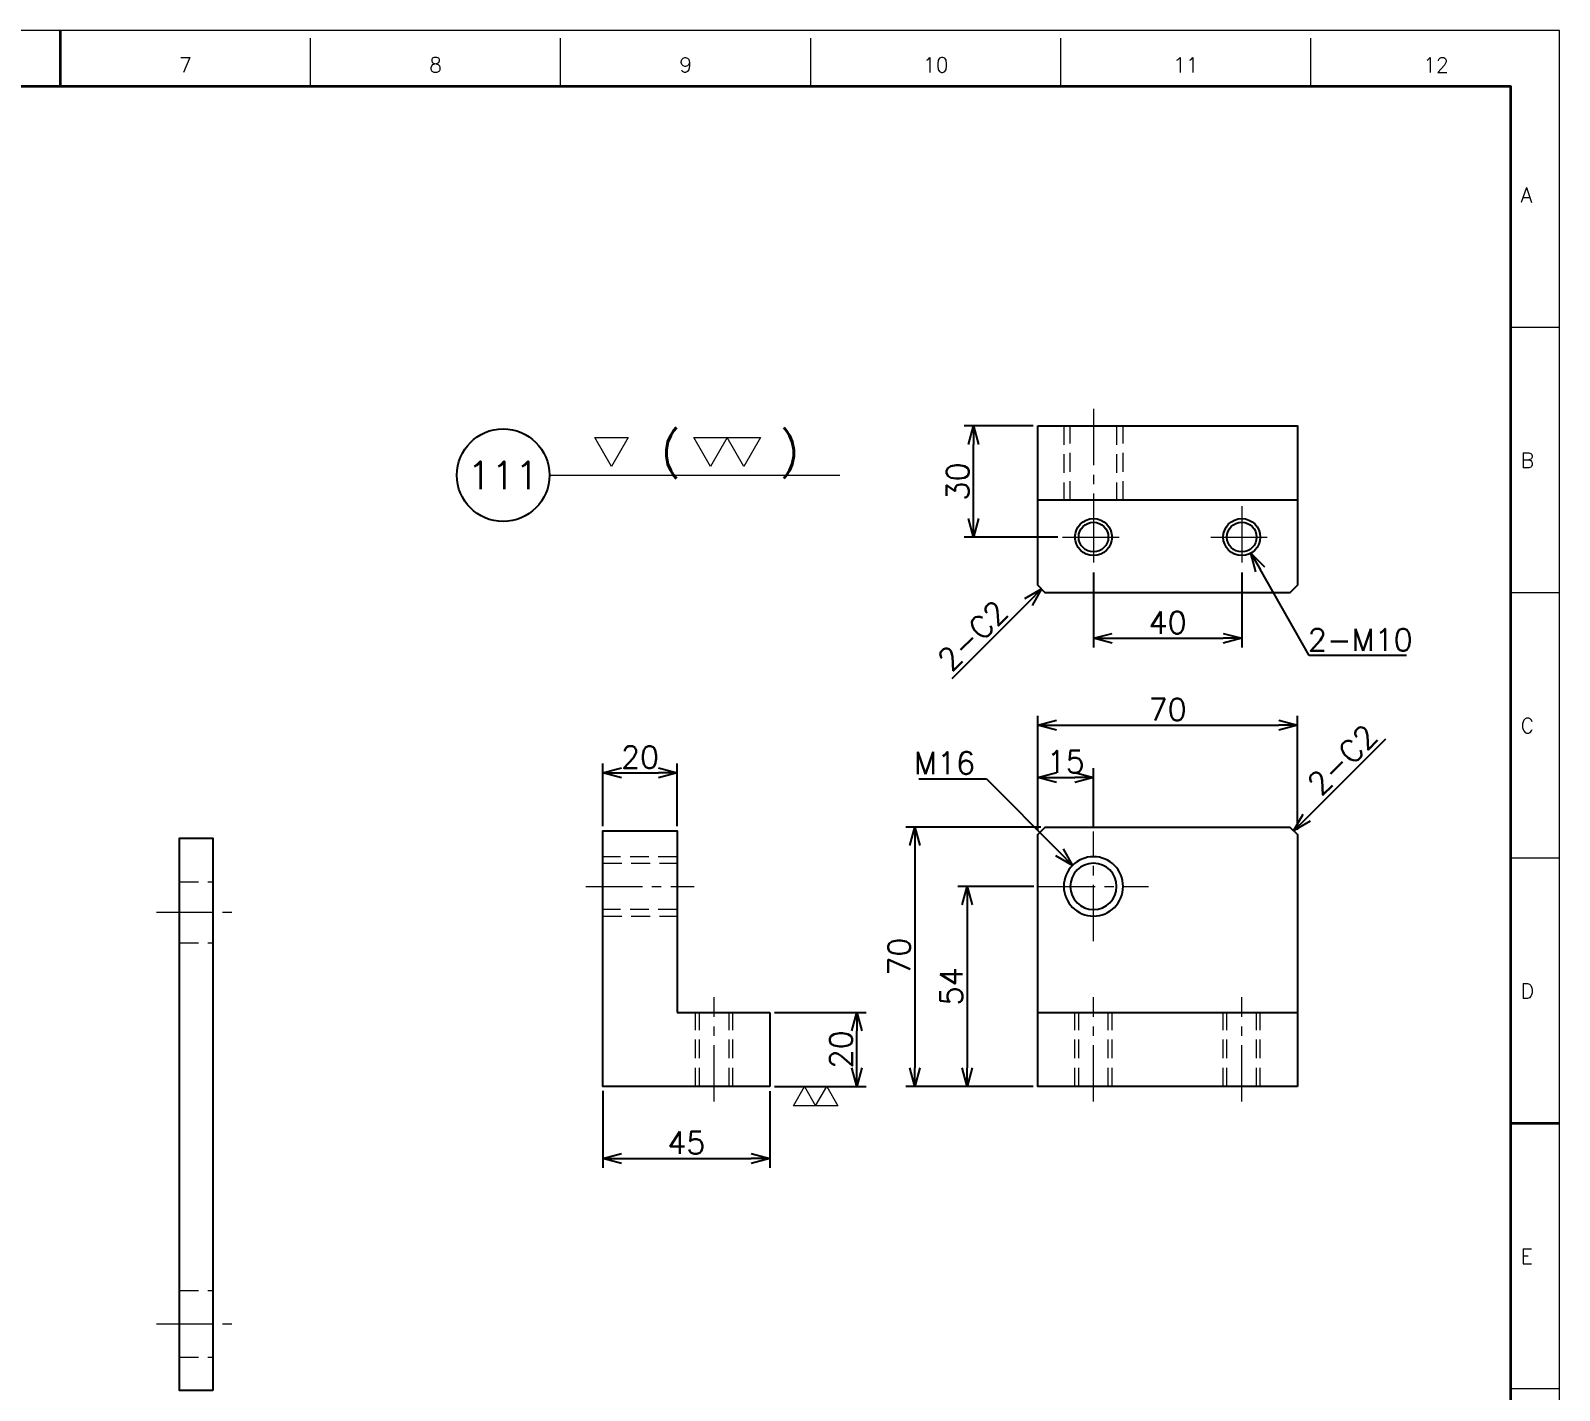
# Model space of a CAD drawing. Header units: millimetres. Extents: x 0 to 835, y -12 to 588.
# Drawn here: x 422.5 to 835, y 220.8 to 587.7 of the extents above; entities that cross this region are included whole.
import ezdxf
from ezdxf import colors
from ezdxf.entities.mleader import LeaderData, LeaderLine
from ezdxf.enums import TextEntityAlignment as Align
from ezdxf.math import Vec2, Vec3

# ---------------------------------------------------------------- set-up
doc = ezdxf.new("R2010")
doc.units = ezdxf.units.MM
doc.header["$LTSCALE"] = 0.8
doc.header["$PDMODE"] = 99
doc.header["$PDSIZE"] = 1
doc.linetypes.add('CENTER2', pattern=[28.575000000000003, 19.05, -3.175, 3.175, -3.175])
doc.linetypes.add('HIDDEN', pattern=[9.524999999999999, 6.35, -3.175])
for name, color, linetype, lineweight in [('04_HIDDEN', 2, 'HIDDEN', 13), ('05_CENTER', 4, 'CENTER2', 13), ('07_TEXT', 3, 'Continuous', 13), ('08_DIM', 3, 'Continuous', 13), ('90_FRAME', 5, 'Continuous', 35)]:
    doc.layers.add(name, color=color, linetype=linetype, lineweight=lineweight)
doc.layers.add('91_BLANK', color=5, linetype='Continuous', lineweight=0, plot=False)
doc.styles.add('KSS_TXT', font='txt.shx', dxfattribs={"bigfont": 'extfont2.shx'})
doc.styles.get("Standard").update_dxf_attribs({"font": 'txt.shx', "bigfont": 'extfont2.shx'})
doc.dimstyles.new('KSS_DIM', dxfattribs={"dimscale": 2, "dimtxt": 3, "dimasz": 2.5, "dimexe": 1.25, "dimexo": 0.625, "dimtad": 1, "dimdsep": 46, "dimtxsty": 'KSS_TXT', "dimblk": 'OPEN30', "dimcen": 0, "dimazin": 2, "dimtfac": 0.75, "dimtmove": 0, "dimatfit": 3, "dimldrblk": 'OPEN30', "dimfxl": 1.25, "dimtolj": 1, "dimarcsym": 0})
doc.dimstyles.new('KSS_DIM$3', dxfattribs={"dimscale": 2, "dimtxt": 3, "dimasz": 2.5, "dimexe": 1.25, "dimexo": 0.625, "dimtad": 1, "dimtih": 1, "dimtoh": 1, "dimdsep": 46, "dimtxsty": 'KSS_TXT', "dimblk": 'OPEN30', "dimcen": 0, "dimazin": 2, "dimtfac": 0.75, "dimtofl": 0, "dimtmove": 0, "dimatfit": 3, "dimldrblk": 'OPEN30', "dimfxl": 1.25, "dimtolj": 1, "dimarcsym": 0})

# ---------------------------------------------------------------- blocks, each defined once
blk = doc.blocks.new('_Open30')
at = {"color": 0, "linetype": 'ByBlock', "lineweight": -2}
for p, q in [((-1, 0.26794919), (0, 0)), ((0, 0), (-1, -0.26794919)), ((0, 0), (-1, 0))]:
    blk.add_line(p, q, dxfattribs=at)
blk = doc.blocks.new('*D145')
at = {"layer": '08_DIM', "color": 0, "lineweight": -2, "transparency": 16777216}
for p, q in [((576.9540815783503, 301.6192426143468), (576.9540815783503, 280.8859553090892)), ((621.9540815821265, 301.5587172454623), (621.9540815821265, 280.8859553090892)), ((581.9540815783503, 283.3859553090892), (616.9540815821265, 283.3859553090892))]:
    blk.add_line(p, q, dxfattribs=at)
at = {"layer": 'Defpoints', "color": 0, "transparency": 16777216}
for p in [(576.9540815783503, 302.8692426143468), (621.9540815821265, 302.8087172454623), (621.9540815821265, 283.3859553090892)]:
    blk.add_point(p, dxfattribs=at)
at = {"layer": '08_DIM', "color": 0, "lineweight": -2, "transparency": 16777216, "xscale": 5, "yscale": 5, "zscale": 5, "rotation": 180}
blk.add_blockref('_Open30', (576.9540815783503, 283.3859553090892), dxfattribs=at)
at = {"layer": '08_DIM', "color": 0, "lineweight": -2, "transparency": 16777216, "xscale": 5, "yscale": 5, "zscale": 5}
blk.add_blockref('_Open30', (621.9540815821265, 283.3859553090892), dxfattribs=at)
at = {"layer": '08_DIM', "color": 0, "transparency": 16777216, "insert": (599.4540815802384, 287.6359553090892), "char_height": 6, "attachment_point": 5, "style": 'KSS_TXT'}
blk.add_mtext('\\A1;45', dxfattribs=at)
blk = doc.blocks.new('*D146')
at = {"layer": '08_DIM', "color": 0, "lineweight": -2, "transparency": 16777216}
for p, q in [((693.0375858328143, 481.0466305829366), (674.4113395820632, 481.0466305829366)), ((676.9113395820632, 456.046630583977), (676.9113395820632, 476.0466305829366)), ((699.6965350214259, 451.046630583977), (674.4113395820632, 451.046630583977))]:
    blk.add_line(p, q, dxfattribs=at)
at = {"layer": 'Defpoints', "color": 0, "transparency": 16777216}
for p in [(676.9113395820632, 481.0466305829366), (694.2875858328143, 481.0466305829366), (700.9465350214259, 451.046630583977)]:
    blk.add_point(p, dxfattribs=at)
at = {"layer": '08_DIM', "color": 0, "lineweight": -2, "transparency": 16777216, "xscale": 5, "yscale": 5, "zscale": 5}
for p, rotation in [((676.9113395820632, 481.0466305829366), 90), ((676.9113395820632, 451.046630583977), 270)]:
    blk.add_blockref('_Open30', p, dxfattribs=dict(at, rotation=rotation))
at = {"layer": '08_DIM', "color": 0, "transparency": 16777216, "insert": (672.6613395820631, 466.0466305834569), "char_height": 6, "attachment_point": 5, "rotation": 90, "style": 'KSS_TXT'}
blk.add_mtext('\\A1;30', dxfattribs=at)
blk = doc.blocks.new('*D147')
at = {"layer": '08_DIM', "color": 0, "lineweight": -2, "transparency": 16777216}
for p, q in [((623.2040815821265, 322.8087172454623), (647.9294405006394, 322.8087172454622)), ((645.4294405006394, 307.808717250057), (645.4294405006394, 317.8087172454622)), ((623.2040815821265, 302.808717250057), (647.9294405006394, 302.808717250057))]:
    blk.add_line(p, q, dxfattribs=at)
at = {"layer": 'Defpoints', "color": 0, "transparency": 16777216}
for p in [(621.9540815821265, 322.8087172454623), (645.4294405006394, 322.8087172454622), (621.9540815821265, 302.808717250057)]:
    blk.add_point(p, dxfattribs=at)
at = {"layer": '08_DIM', "color": 0, "lineweight": -2, "transparency": 16777216, "xscale": 5, "yscale": 5, "zscale": 5}
for p, rotation in [((645.4294405006394, 322.8087172454622), 90), ((645.4294405006394, 302.808717250057), 270)]:
    blk.add_blockref('_Open30', p, dxfattribs=dict(at, rotation=rotation))
at = {"layer": '08_DIM', "color": 0, "transparency": 16777216, "insert": (641.1794405006393, 312.8087172477597), "char_height": 6, "attachment_point": 5, "rotation": 90, "style": 'KSS_TXT'}
blk.add_mtext('\\A1;20', dxfattribs=at)
blk = doc.blocks.new('M16Tz_1_1')
at = {"color": 0}
for radius in [8, 6.25]:
    blk.add_circle((-2.273736754432321e-12, 0), radius, dxfattribs=at)
at = {"layer": '05_CENTER'}
for p, q in [((-2.273736754432321e-12, -14.81298862912013), (-2.273736754432321e-12, 14.81298862912013)), ((14.81298862911785, 0), (-14.8129886291224, 0))]:
    blk.add_line(p, q, dxfattribs=at)
blk = doc.blocks.new('M10Tz_1_1')
at = {"color": 0}
for radius in [5, 4]:
    blk.add_circle((0, 3.637978807091713e-12), radius, dxfattribs=at)
at = {"layer": '05_CENTER'}
for p, q in [((0, -8.341050811399327), (0, 8.341050811399327)), ((8.341050811399327, 3.637978807091713e-12), (-8.34105081139569, 3.637978807091713e-12))]:
    blk.add_line(p, q, dxfattribs=at)
blk = doc.blocks.new('*D149')
at = {"layer": '08_DIM', "color": 0, "lineweight": -2, "transparency": 16777216}
for p, q in [((694.2875858328143, 372.0587172459716), (694.2875858328143, 402.788571034253)), ((699.2875858328143, 400.288571034253), (759.2875858328143, 400.288571034253)), ((764.2875858328143, 372.0587172459716), (764.2875858328143, 402.788571034253))]:
    blk.add_line(p, q, dxfattribs=at)
at = {"layer": 'Defpoints', "color": 0, "transparency": 16777216}
for p in [(764.2875858328143, 400.288571034253), (694.2875858328143, 370.8087172459716), (764.2875858328143, 370.8087172459716)]:
    blk.add_point(p, dxfattribs=at)
at = {"layer": '08_DIM', "color": 0, "lineweight": -2, "transparency": 16777216, "xscale": 5, "yscale": 5, "zscale": 5, "rotation": 180}
blk.add_blockref('_Open30', (694.2875858328143, 400.288571034253), dxfattribs=at)
at = {"layer": '08_DIM', "color": 0, "lineweight": -2, "transparency": 16777216, "xscale": 5, "yscale": 5, "zscale": 5}
blk.add_blockref('_Open30', (764.2875858328143, 400.288571034253), dxfattribs=at)
at = {"layer": '08_DIM', "color": 0, "transparency": 16777216, "insert": (729.2875858328143, 404.538571034253), "char_height": 6, "attachment_point": 5, "style": 'KSS_TXT'}
blk.add_mtext('\\A1;70', dxfattribs=at)
blk = doc.blocks.new('*D153')
at = {"layer": '08_DIM', "color": 0, "lineweight": -2, "transparency": 16777216}
for p, q in [((576.9540815783503, 373.0587172459716), (576.9540815783503, 389.922937777832)), ((596.9540815783503, 373.0587172459716), (596.9540815783503, 389.922937777832)), ((581.9540815783503, 387.422937777832), (591.9540815783503, 387.422937777832))]:
    blk.add_line(p, q, dxfattribs=at)
at = {"layer": 'Defpoints', "color": 0, "transparency": 16777216}
for p in [(596.9540815783503, 387.422937777832), (576.9540815783503, 371.8087172459716), (596.9540815783503, 371.8087172459716)]:
    blk.add_point(p, dxfattribs=at)
at = {"layer": '08_DIM', "color": 0, "lineweight": -2, "transparency": 16777216, "xscale": 5, "yscale": 5, "zscale": 5, "rotation": 180}
blk.add_blockref('_Open30', (576.9540815783503, 387.422937777832), dxfattribs=at)
at = {"layer": '08_DIM', "color": 0, "lineweight": -2, "transparency": 16777216, "xscale": 5, "yscale": 5, "zscale": 5}
blk.add_blockref('_Open30', (596.9540815783503, 387.422937777832), dxfattribs=at)
at = {"layer": '08_DIM', "color": 0, "transparency": 16777216, "insert": (586.9540815783503, 391.672937777832), "char_height": 6, "attachment_point": 5, "style": 'KSS_TXT'}
blk.add_mtext('\\A1;20', dxfattribs=at)
blk = doc.blocks.new('*D154')
at = {"layer": '08_DIM', "color": 0, "lineweight": -2, "transparency": 16777216}
for p, q in [((694.2875858328143, 372.0587172459716), (694.2875858328143, 388.7112768819431)), ((709.2875858323946, 372.8717058750917), (709.2875858323946, 388.7112768819431)), ((699.2875858328143, 386.2112768819431), (704.2875858323946, 386.2112768819431))]:
    blk.add_line(p, q, dxfattribs=at)
at = {"layer": 'Defpoints', "color": 0, "transparency": 16777216}
for p in [(709.2875858323946, 386.2112768819431), (709.2875858323946, 371.6217058750917), (694.2875858328143, 370.8087172459716)]:
    blk.add_point(p, dxfattribs=at)
at = {"layer": '08_DIM', "color": 0, "lineweight": -2, "transparency": 16777216, "xscale": 5, "yscale": 5, "zscale": 5, "rotation": 180}
blk.add_blockref('_Open30', (694.2875858328143, 386.2112768819431), dxfattribs=at)
at = {"layer": '08_DIM', "color": 0, "lineweight": -2, "transparency": 16777216, "xscale": 5, "yscale": 5, "zscale": 5}
blk.add_blockref('_Open30', (709.2875858323946, 386.2112768819431), dxfattribs=at)
at = {"layer": '08_DIM', "color": 0, "transparency": 16777216, "insert": (701.7875858326045, 390.4612768819431), "char_height": 6, "attachment_point": 5, "style": 'KSS_TXT'}
blk.add_mtext('\\A1;15', dxfattribs=at)
blk = doc.blocks.new('*D155')
at = {"layer": '08_DIM', "color": 0, "lineweight": -2, "transparency": 16777216}
for p, q in [((693.2245972032745, 356.8087172459716), (672.6726881064778, 356.8087172459716)), ((675.1726881064778, 351.8087172459716), (675.1726881064778, 307.8087172454623)), ((693.0375858328143, 302.8087172454623), (672.6726881064778, 302.8087172454623))]:
    blk.add_line(p, q, dxfattribs=at)
at = {"layer": 'Defpoints', "color": 0, "transparency": 16777216}
for p in [(694.4745972032745, 356.8087172459716), (675.1726881064778, 302.8087172454623), (694.2875858328143, 302.8087172454623)]:
    blk.add_point(p, dxfattribs=at)
at = {"layer": '08_DIM', "color": 0, "lineweight": -2, "transparency": 16777216, "xscale": 5, "yscale": 5, "zscale": 5}
for p, rotation in [((675.1726881064778, 356.8087172459716), 90), ((675.1726881064778, 302.8087172454623), 270)]:
    blk.add_blockref('_Open30', p, dxfattribs=dict(at, rotation=rotation))
at = {"layer": '08_DIM', "color": 0, "transparency": 16777216, "insert": (670.9226881064777, 329.808717245717), "char_height": 6, "attachment_point": 5, "rotation": 90, "style": 'KSS_TXT'}
blk.add_mtext('\\A1;54', dxfattribs=at)
blk = doc.blocks.new('*D156')
at = {"layer": '08_DIM', "color": 0, "lineweight": -2, "transparency": 16777216}
for p, q in [((695.0375858328143, 372.8087172459716), (658.6147950671684, 372.8087172459716)), ((661.1147950671684, 367.8087172459716), (661.1147950671684, 307.8087172454623)), ((693.0375858328143, 302.8087172454623), (658.6147950671684, 302.8087172454623))]:
    blk.add_line(p, q, dxfattribs=at)
at = {"layer": 'Defpoints', "color": 0, "transparency": 16777216}
for p in [(696.2875858328143, 372.8087172459716), (661.1147950671684, 302.8087172454623), (694.2875858328143, 302.8087172454623)]:
    blk.add_point(p, dxfattribs=at)
at = {"layer": '08_DIM', "color": 0, "lineweight": -2, "transparency": 16777216, "xscale": 5, "yscale": 5, "zscale": 5}
for p, rotation in [((661.1147950671684, 372.8087172459716), 90), ((661.1147950671684, 302.8087172454623), 270)]:
    blk.add_blockref('_Open30', p, dxfattribs=dict(at, rotation=rotation))
at = {"layer": '08_DIM', "color": 0, "transparency": 16777216, "insert": (656.8647950671683, 337.808717245717), "char_height": 6, "attachment_point": 5, "rotation": 90, "style": 'KSS_TXT'}
blk.add_mtext('\\A1;70', dxfattribs=at)
blk = doc.blocks.new('*D157')
at = {"layer": '08_DIM', "color": 0, "lineweight": -2, "transparency": 16777216}
for p, q in [((709.2875858328216, 441.4555797725814), (709.2875858328216, 421.2317302351919)), ((749.287585832807, 441.4555797725814), (749.287585832807, 421.2317302351919)), ((714.2875858328216, 423.7317302351919), (744.287585832807, 423.7317302351919))]:
    blk.add_line(p, q, dxfattribs=at)
at = {"layer": 'Defpoints', "color": 0, "transparency": 16777216}
for p in [(709.2875858328216, 442.7055797725814), (749.287585832807, 442.7055797725814), (749.287585832807, 423.7317302351919)]:
    blk.add_point(p, dxfattribs=at)
at = {"layer": '08_DIM', "color": 0, "lineweight": -2, "transparency": 16777216, "xscale": 5, "yscale": 5, "zscale": 5, "rotation": 180}
blk.add_blockref('_Open30', (709.2875858328216, 423.7317302351919), dxfattribs=at)
at = {"layer": '08_DIM', "color": 0, "lineweight": -2, "transparency": 16777216, "xscale": 5, "yscale": 5, "zscale": 5}
blk.add_blockref('_Open30', (749.287585832807, 423.7317302351919), dxfattribs=at)
at = {"layer": '08_DIM', "color": 0, "transparency": 16777216, "insert": (729.2875858328143, 427.9817302351919), "char_height": 6, "attachment_point": 5, "style": 'KSS_TXT'}
blk.add_mtext('\\A1;40', dxfattribs=at)
blk = doc.blocks.new('*D165')
at = {"layer": '08_DIM', "color": 0, "lineweight": -2, "transparency": 16777216}
for p, q in [((662.1322006179041, 385.8434833197676), (680.382200617904, 385.8434833197677)), ((680.382200617904, 385.8434833197677), (700.1157472265043, 366.0216091144221))]:
    blk.add_line(p, q, dxfattribs=at)
at = {"layer": 'Defpoints', "color": 0, "transparency": 16777216}
for p in [(703.6433774597014, 362.4781891650181), (714.9317942059322, 351.1392453269253)]:
    blk.add_point(p, dxfattribs=at)
at = {"layer": '08_DIM', "color": 0, "lineweight": -2, "transparency": 16777216, "xscale": 5, "yscale": 5, "zscale": 5, "rotation": 314.872058241517}
blk.add_blockref('_Open30', (703.6433774597014, 362.4781891650181), dxfattribs=at)
at = {"layer": '08_DIM', "color": 0, "transparency": 16777216, "insert": (669.1322006179042, 390.0934833197678), "char_height": 6, "attachment_point": 5, "style": 'KSS_TXT'}
blk.add_mtext('\\A1;M16', dxfattribs=at)
blk = doc.blocks.new('*D166')
at = {"layer": '08_DIM', "color": 0, "lineweight": -2, "transparency": 16777216}
for p, q in [((767.5009999703567, 419.066541325075), (754.2364911201217, 442.3570772895321)), ((793.7509999703567, 419.066541325075), (767.5009999703567, 419.066541325075))]:
    blk.add_line(p, q, dxfattribs=at)
at = {"layer": 'Defpoints', "color": 0, "transparency": 16777216}
for p in [(746.8131331891494, 455.3914072312159), (751.7620384764643, 446.70185393676)]:
    blk.add_point(p, dxfattribs=at)
at = {"layer": '08_DIM', "color": 0, "lineweight": -2, "transparency": 16777216, "xscale": 5, "yscale": 5, "zscale": 5, "rotation": 119.6625319379099}
blk.add_blockref('_Open30', (751.7620384764643, 446.70185393676), dxfattribs=at)
at = {"layer": '08_DIM', "color": 0, "transparency": 16777216, "insert": (781.2509999703566, 423.3165413250751), "char_height": 6, "attachment_point": 5, "style": 'KSS_TXT'}
blk.add_mtext('\\A1;2-M10', dxfattribs=at)
blk = doc.blocks.new('*D167')
at = {"layer": '08_DIM', "color": 0, "lineweight": -2, "transparency": 16777216}
blk.add_line((766.8231197387468, 375.3442511519045), (788.1156451147381, 396.6367765278958), dxfattribs=at)
at = {"layer": 'Defpoints', "color": 0, "transparency": 16777216}
for p in [(786.2322905923635, 394.7534220055211), (786.2322905923634, 394.7534220055213), (763.2875858328141, 371.8087172459716)]:
    blk.add_point(p, dxfattribs=at)
at = {"layer": '08_DIM', "color": 0, "lineweight": -2, "transparency": 16777216, "xscale": 5, "yscale": 5, "zscale": 5, "rotation": 225}
blk.add_blockref('_Open30', (763.287585832814, 371.8087172459718), dxfattribs=at)
at = {"layer": '08_DIM', "color": 0, "transparency": 16777216, "insert": (776.4483832251601, 390.9799222784035), "char_height": 6, "attachment_point": 5, "rotation": 45.000000000000014, "style": 'KSS_TXT'}
blk.add_mtext('\\A1;2-C2', dxfattribs=at)
blk = doc.blocks.new('*D168')
at = {"layer": '08_DIM', "color": 0, "lineweight": -2, "transparency": 16777216}
blk.add_line((691.7520519268816, 433.5110966770039), (671.0287307725218, 412.787775522644), dxfattribs=at)
at = {"layer": 'Defpoints', "color": 0, "transparency": 16777216}
for p in [(695.2875858328143, 437.0466305829366), (664.0939918513, 405.8530366014221), (664.0939918513, 405.8530366014221)]:
    blk.add_point(p, dxfattribs=at)
at = {"layer": '08_DIM', "color": 0, "lineweight": -2, "transparency": 16777216, "xscale": 5, "yscale": 5, "zscale": 5, "rotation": 45.0000000000001}
blk.add_blockref('_Open30', (695.2875858328143, 437.0466305829366), dxfattribs=at)
at = {"layer": '08_DIM', "color": 0, "transparency": 16777216, "insert": (676.6855850220143, 424.4550374122222), "char_height": 6, "attachment_point": 5, "rotation": 45.000000000000114, "style": 'KSS_TXT'}
blk.add_mtext('\\A1;2-C2', dxfattribs=at)
blk = doc.blocks.new('AM_BALLOON1')
at = {"transparency": 16777216}
blk.add_circle((0, 0), 5, dxfattribs=at)
blk.add_attdef('B_NUMBER', text='', height=3, dxfattribs=at).set_placement((0, 0), align=Align.MIDDLE_CENTER)
blk = doc.blocks.new('_OPEN')
at = {"color": 0, "linetype": 'ByBlock'}
for p, q in [((-1, 0.1666666666666666), (0, 0)), ((0, 0), (-1, -0.1666666666666666)), ((0, 0), (-1, 0))]:
    blk.add_line(p, q, dxfattribs=at)
blk = doc.blocks.new('p1ba01')
for p, q in [((0, 0), (-1.5, 2.598076211353259)), ((-1.5, 2.598076211353259), (1.5, 2.598076211353259)), ((1.5, 2.598076211353259), (0, 0))]:
    blk.add_line(p, q)
blk = doc.blocks.new('p1ba02')
for p, q in [((-1.499999999999986, 2.598076211353259), (1.500000000000014, 2.598076211353259)), ((1.4210854715202e-14, 0), (-1.499999999999986, 2.598076211353259)), ((1.500000000000014, 2.598076211353259), (1.4210854715202e-14, 0)), ((3.000000000000014, 0), (1.500000000000014, 2.598076211353259)), ((1.500000000000014, 2.598076211353259), (4.500000000000014, 2.598076211353259)), ((4.500000000000014, 2.598076211353259), (3.000000000000014, 0))]:
    blk.add_line(p, q)

msp = doc.modelspace()

# ---------------------------------------------------------------- linework, layer by layer
msp.add_line((764.2875858328143, 461.0466305829366), (694.2875858328143, 461.0466305829366))
at = {"color": 0}
for p, q in [((596.9540815783503, 322.8087172454623), (621.9540815821265, 322.8087172454623)), ((621.9540815821265, 322.8087172454623), (621.9540815821265, 302.8087172500557)), ((694.2875858328143, 322.8087172454623), (764.2875858328143, 322.8087172454623))]:
    msp.add_line(p, q, dxfattribs=at)
msp.add_lwpolyline([(694.2875858328143, 481.0466305829366), (764.2875858328143, 481.0466305829366), (764.2875858328143, 438.0466305829366), (762.2875858328143, 436.0466305829366), (696.2875858328143, 436.0466305829366), (694.2875858328143, 438.0466305829366)], close=True)
msp.add_lwpolyline([(621.9540815821265, 302.8087172454623), (576.9540815783503, 302.8087172454623), (576.9540815783503, 371.8087172459725), (596.9540815783503, 371.8087172459725), (596.9540815783503, 322.8087172454623)], dxfattribs=at)
for points in [[(764.2875858328143, 302.8087172454623), (694.2875858328143, 302.8087172454623), (694.2875858328143, 370.8087172459716), (696.2875858328143, 372.8087172459716), (762.2875858328143, 372.8087172459716), (764.2875858328143, 370.8087172459716)], [(471.7264423508941, 220.8166498192643), (462.7264423508941, 220.8166498192652), (462.7264423508941, 369.8166498192643), (471.7264423508941, 369.8166498192643)]]:
    msp.add_lwpolyline(points, close=True, dxfattribs=at)
at = {"layer": '04_HIDDEN'}
for p, q in [((701.2875858367506, 481.0466305839814), (701.2875858367506, 461.0466305815366)), ((703.0375858367579, 461.0466305815366), (703.0375858367579, 481.0466305839814)), ((715.5375858367579, 481.0466305839814), (715.5375858367579, 461.0466305815366)), ((717.2875858367579, 461.0466305815366), (717.2875858367579, 481.0466305839814)), ((596.954081580795, 364.8087172499079), (576.9540815783503, 364.8087172499079)), ((576.9540815783503, 363.0587172499079), (596.954081580795, 363.0587172499079)), ((462.7264423508941, 358.0666498254379), (471.7264423508941, 358.0666498254379)), ((596.954081580795, 350.5587172499079), (576.9540815783503, 350.5587172499079)), ((576.9540815783503, 348.8087172499006), (596.954081580795, 348.8087172499006)), ((462.7264423508941, 341.5666498254379), (471.7264423508941, 341.5666498254379)), ((601.9540815782993, 302.8087172386647), (601.9540815782993, 322.8087172386793)), ((602.9540815782993, 302.8087172386647), (602.9540815782993, 322.8087172386793)), ((610.9540815782993, 302.8087172386647), (610.9540815782993, 322.8087172386793)), ((611.9540815782993, 302.8087172386647), (611.9540815782993, 322.8087172386793)), ((704.2875858366488, 302.8087172386665), (704.2875858366488, 322.8087172386811)), ((705.2875858366488, 302.8087172386665), (705.2875858366488, 322.8087172386811)), ((713.2875858366488, 302.8087172386665), (713.2875858366488, 322.8087172386811)), ((714.2875858366488, 302.8087172386665), (714.2875858366488, 322.8087172386811)), ((744.2875858289799, 302.8087172386665), (744.2875858289799, 322.8087172386811)), ((745.2875858289799, 302.8087172386665), (745.2875858289799, 322.8087172386811)), ((753.2875858289799, 302.8087172386665), (753.2875858289799, 322.8087172386811)), ((754.2875858289799, 302.8087172386665), (754.2875858289799, 322.8087172386811)), ((462.7264423508941, 247.8166498206303), (471.7264423508941, 247.8166498206303)), ((462.7264423508941, 229.8166498206303), (471.7264423508941, 229.8166498206303))]:
    msp.add_line(p, q, dxfattribs=at)
at = {"layer": '05_CENTER'}
for p, q in [((709.2875858328216, 485.6637060724941), (709.2875858328216, 456.4705243245087)), ((572.3539639684559, 356.8087172459716), (601.5471457164413, 356.8087172459716)), ((456.513630861552, 349.8166498206267), (478.0762010804656, 349.8166498206267)), ((606.9540815821265, 298.7229269313091), (606.9540815821265, 326.8945075565414)), ((709.2875858328216, 298.7229269313109), (709.2875858328216, 326.8945075565432)), ((749.287585832807, 298.7229269313109), (749.287585832807, 326.8945075565432)), ((456.513630861552, 238.8166498206303), (478.0762010804656, 238.8166498206303))]:
    msp.add_line(p, q, dxfattribs=at)
at = {"layer": '08_DIM'}
msp.add_line((562.5188759629632, 467.7214409466239), (640.8197174137663, 467.7214409466239), dxfattribs=at)
at = {"layer": '90_FRAME'}
for p, q in [((430.5441641560333, 587.6997422500219), (430.5441641560334, 572.6151258616644)), ((834.9921062433816, 292.8124579693821), (821.9238898577205, 292.8124579693821))]:
    msp.add_line(p, q, dxfattribs=at)
at = {"layer": '90_FRAME', "color": 4, "lineweight": 13}
for p, q in [((498.0264230767611, 572.6151258616644), (498.0264230767611, 585.683342247323)), ((565.5086819974862, 572.6151258616644), (565.5086819974862, 585.683342247323)), ((632.9909409182138, 572.6151258616644), (632.9909409182138, 585.683342247323)), ((700.4731998389417, 572.6151258616644), (700.4731998389417, 585.683342247323)), ((767.9554587596695, 572.6151258616644), (767.9554587596695, 585.683342247323)), ((834.9921062433816, 507.5506461778388), (821.9238898577205, 507.5506461778388)), ((834.9921062433816, 435.9712501083532), (821.9238898577205, 435.9712501083532)), ((834.9921062433816, 364.3918540388676), (821.9238898577205, 364.3918540388676)), ((834.9921062433816, 221.2330618998965), (821.9238898577205, 221.2330618998965))]:
    msp.add_line(p, q, dxfattribs=at)
at = {"layer": '90_FRAME'}
msp.add_lwpolyline([(39.16443845434634, 13.00979007709968), (821.9238898577205, 13.00979007709968), (821.9238898577205, 572.6151258616644), (39.16443845434634, 572.6151258616644)], close=True, dxfattribs=at)
at = {"layer": '91_BLANK'}
msp.add_lwpolyline([(-8.093381893559127e-07, -1.126752522395691e-07), (834.9921062419944, -1.126752522395691e-07), (834.9921062419944, 587.6997422500219), (-8.093381893559127e-07, 587.6997422500219)], close=True, dxfattribs=at)

# ---------------------------------------------------------------- block references
at = {"rotation": 180}
for p in [(709.2875858328216, 451.0466305839916), (749.287585832807, 451.0466305839916)]:
    msp.add_blockref('M10Tz_1_1', p, dxfattribs=at)
at = {"xscale": -1}
msp.add_blockref('M16Tz_1_1', (709.2875858323923, 356.8087172459716), dxfattribs=at)
at = {"layer": '08_DIM', "xscale": 3, "yscale": 3, "zscale": 3}
for name, p in [('p1ba01', (579.2249906398129, 470.1058772729436)), ('p1ba02', (605.9882217921772, 470.1058772729436))]:
    msp.add_blockref(name, p, dxfattribs=at)
at = {"layer": '08_DIM', "xscale": 2, "yscale": 2, "zscale": 2, "rotation": 180}
msp.add_blockref('p1ba02', (637.3135165592921, 302.808717250057), dxfattribs=at)

# ---------------------------------------------------------------- texts
at = {"layer": '07_TEXT', "style": 'KSS_TXT'}
msp.add_text('(   )', height=9, dxfattribs=at).set_placement((592.5310915419291, 469.8801416066819))
at = {"layer": '90_FRAME', "color": 0, "lineweight": 13, "style": 'KSS_TXT'}
for s, p in [('7', (464.285293616396, 575.2179924612188)), ('8', (531.7675525371236, 575.2179924612188)), ('9', (599.2498114578513, 575.2179924612188)), ('10', (666.7320703785791, 575.2179924612188)), ('11', (734.2143292993043, 575.2179924612188)), ('12', (801.6965882200319, 575.2179924612188))]:
    msp.add_text(s, height=4.0328, dxfattribs=at).set_placement(p, align=Align.BOTTOM_CENTER)
for s, p in [('A', (824.5217821243332, 543.3403442125816)), ('B', (824.5217821243332, 471.760948143096)), ('C', (824.5217821243332, 400.1815520736105)), ('D', (824.5217821243332, 328.6021560041249)), ('E', (824.5217821243332, 257.0227599346393))]:
    msp.add_text(s, height=4.0328, dxfattribs=at).set_placement(p, align=Align.MIDDLE_LEFT)

# ---------------------------------------------------------------- dimensions: what is measured, and where the dimension line sits
at = {"layer": '08_DIM'}
for base, p1, p2, angle, picture, middle in [((676.9113395820632, 481.0466305829366), (700.9465350214259, 451.046630583977), (694.2875858328143, 481.0466305829366), 270, '*D146', (672.6613395820631, 466.0466305834569)), ((749.287585832807, 423.7317302351919), (709.2875858328216, 442.7055797725814), (749.287585832807, 442.7055797725814), 180, '*D157', (729.2875858328143, 427.9817302351919)), ((709.2875858323946, 386.2112768819431), (694.2875858328143, 370.8087172459716), (709.2875858323946, 371.6217058750917), 180, '*D154', (701.7875858326045, 390.4612768819431)), ((661.1147950671684, 302.8087172454623), (696.2875858328143, 372.8087172459716), (694.2875858328143, 302.8087172454623), 90, '*D156', (656.8647950671683, 337.808717245717)), ((675.1726881064778, 302.8087172454623), (694.4745972032745, 356.8087172459716), (694.2875858328143, 302.8087172454623), 90, '*D155', (670.9226881064777, 329.808717245717))]:
    dim = msp.add_linear_dim(base=base, p1=p1, p2=p2, angle=angle, dimstyle='KSS_DIM', override={"dimscale": 2}, dxfattribs=at)
    dim.commit()
    dim.dimension.update_dxf_attribs({"geometry": picture, "text_midpoint": middle})
for p1, p2, text, picture, middle in [((746.8131331891494, 455.3914072312159), (751.7620384764643, 446.70185393676), '2-M<>', '*D166', (781.2509999703566, 419.0665413250751)), ((714.9317942059322, 351.1392453269253), (703.6433774597014, 362.4781891650181), 'M<>', '*D165', (669.1322006179042, 385.8434833197678))]:
    dim = msp.add_diameter_dim_2p(p1=p1, p2=p2, text=text, dimstyle='KSS_DIM$3', override={"dimpost": '<>', "dimtix": 1, "dimarcsym": 1}, dxfattribs=at)
    dim.commit()
    dim.dimension.update_dxf_attribs({"geometry": picture, "text_midpoint": middle, "dimtype": 163})
dim = msp.add_aligned_dim(p1=(695.2875858328143, 437.0466305829366), p2=(664.0939918513, 405.8530366014221), distance=0, text='2-C2', dimstyle='KSS_DIM', override={"dimse1": 1, "dimse2": 1, "dimsd2": 1, "dimarcsym": 1}, dxfattribs=at)
dim.commit()
dim.dimension.update_dxf_attribs({"geometry": '*D168', "text_midpoint": (676.6855850220143, 424.4550374122222)})
for base, p1, p2, angle, picture, middle in [((764.2875858328143, 400.288571034253), (694.2875858328143, 370.8087172459716), (764.2875858328143, 370.8087172459716), 180, '*D149', (729.2875858328143, 404.538571034253)), ((645.4294405006394, 322.8087172454622), (621.9540815821265, 302.808717250057), (621.9540815821265, 322.8087172454623), 90, '*D147', (641.1794405006393, 312.8087172477597))]:
    dim = msp.add_linear_dim(base=base, p1=p1, p2=p2, angle=angle, dimstyle='KSS_DIM', dxfattribs=at)
    dim.commit()
    dim.dimension.update_dxf_attribs({"geometry": picture, "text_midpoint": middle})
dim = msp.add_linear_dim(base=(786.2322905923634, 394.7534220055213), p1=(763.2875858328142, 371.8087172459716), p2=(786.2322905923635, 394.753422005521), angle=45.00000000000015, text='2-C2', dimstyle='KSS_DIM', override={"dimse1": 1, "dimse2": 1, "dimsd2": 1, "dimarcsym": 1}, dxfattribs=at)
dim.commit()
dim.dimension.update_dxf_attribs({"geometry": '*D167', "text_midpoint": (779.4535870452029, 387.9747184583607), "dimtype": 161})
for base, p1, p2, picture, middle in [((596.9540815783503, 387.422937777832), (576.9540815783503, 371.8087172459716), (596.9540815783503, 371.8087172459716), '*D153', (586.9540815783503, 391.672937777832)), ((621.9540815821265, 283.3859553090892), (576.9540815783503, 302.8692426143468), (621.9540815821265, 302.8087172454623), '*D145', (599.4540815802384, 287.6359553090892))]:
    dim = msp.add_linear_dim(base=base, p1=p1, p2=p2, dimstyle='KSS_DIM', dxfattribs=at)
    dim.commit()
    dim.dimension.update_dxf_attribs({"geometry": picture, "text_midpoint": middle})

# ---------------------------------------------------------------- leaders
ml = msp.add_multileader_block('Standard', dxfattribs=at)
ml.set_content('AM_BALLOON1', color=256, scale=2.5)
ml.set_attribute('B_NUMBER', '111', width=0)
ml.set_leader_properties(color=256, linetype='ByLayer', lineweight=-1)
ml.set_arrow_properties(name='OPEN')
ml.build(insert=Vec2(0, 0))
ml.multileader.update_dxf_attribs({"leader_type": 0, "has_dogleg": 0, "text_right_attachment_type": 6, "dogleg_length": 0, "arrow_head_size": 5, "scale": 2.5, "block_connection_type": 1})
ctx = ml.context
ctx.base_point, ctx.scale, ctx.char_height, ctx.arrow_head_size, ctx.landing_gap_size, ctx.plane_origin = Vec3(550.0042045550153, 467.7314282425275), 2.5, 10, 5, 5, Vec3(550.0042045550153, 467.7314282425275)
ctx.right_attachment, ctx.attachment_type = 6, 1
notes = []
notes.append((ctx, [(0, (0, 0, 0), (0, 0), (1, 0), 1, [])]))
ctx.block.insert = Vec3(550.0042045550153, 467.7314282425275)
for ctx, leaders in notes:
    for number, flags, end, landing, length, lines in leaders:
        leader = LeaderData()
        leader.index, (leader.has_last_leader_line, leader.has_dogleg_vector, leader.attachment_direction) = number, flags
        leader.last_leader_point, leader.dogleg_vector, leader.dogleg_length = Vec3(end), Vec3(landing), length
        for number, points, colour, breaks in lines:
            line = LeaderLine()
            line.index, line.vertices, line.color, line.breaks = number, Vec3.list(points), colors.encode_raw_color(colour), breaks
            leader.lines.append(line)
        ctx.leaders.append(leader)

doc.saveas('drawing.dxf')
